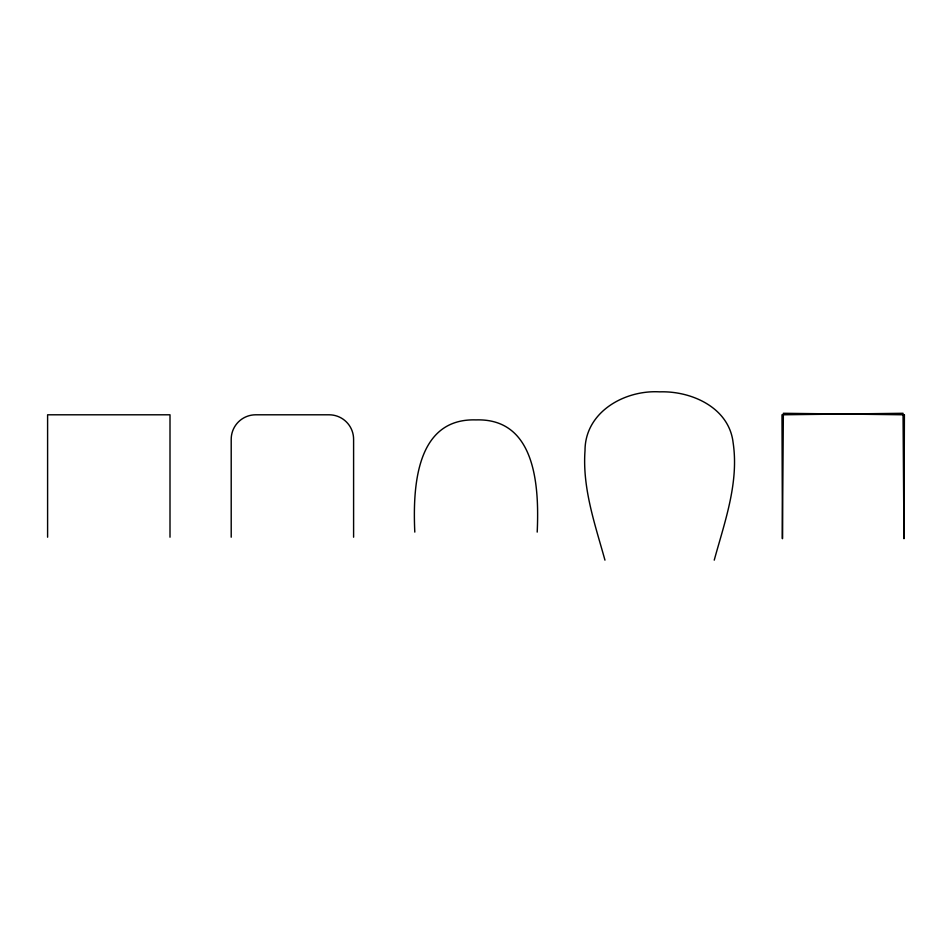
<?xml version="1.0" encoding="UTF-8"?>
<svg xmlns="http://www.w3.org/2000/svg" width="952" height="952" viewBox="0 0 952 952"><rect width="100%" height="100%" fill="white"/><g stroke="black" fill="none" stroke-linecap="round" stroke-linejoin="round"><path stroke-width="1.43" d="M714.238 560.145C724.662 521.993 739.145 482.688 733.099 442.537C728.994 407.48 691.319 390.748 659.605 391.855C624.679 389.82 585.004 411.942 585.016 450.582C582.255 488.186 595.083 524.469 604.96 560.145M537.202 532.097C539.189 488.257 536.523 417.976 476 419.903C415.477 417.976 412.811 488.257 414.798 532.097M353.597 537.202L353.597 439.277A24.478 24.478 0 0 0 329.118 414.798L255.683 414.798A24.478 24.478 0 0 0 231.205 439.277L231.205 537.202M170.003 537.202L170.003 414.798L47.6 414.798L47.6 537.202M904.4 414.798L903.972 538.713L903.043 413.287L781.997 414.798L782.437 538.713L783.353 413.287L904.4 414.798"/></g></svg>
